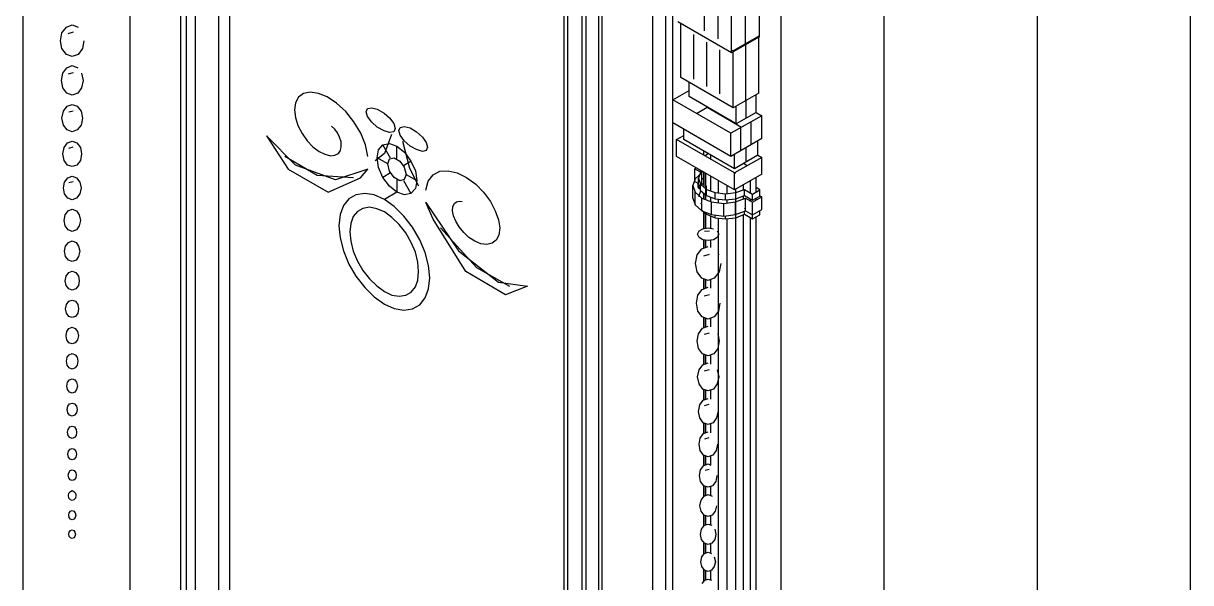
# Model space of a CAD drawing. Header units: inches. Extents: x 0.3 to 16.2, y 0.3 to 11.4.
# Drawn here: x 4.767 to 6.337, y 5.237 to 5.99 of the extents above; entities that cross this region are included whole.
import ezdxf

# ---------------------------------------------------------------- set-up
doc = ezdxf.new("R2010")
doc.units = ezdxf.units.IN
doc.header["$LTSCALE"] = 0.009843
doc.header["$MEASUREMENT"] = 0
doc.layers.add('GEOMETRY', color=7, linetype='Continuous')

msp = doc.modelspace()

# ---------------------------------------------------------------- linework, layer by layer
at = {"layer": 'GEOMETRY'}
for p, q in [((4.9106, 5.1496), (4.9106, 6.4319)), ((4.9787, 5.1102), (4.9787, 6.3925)), ((4.9862, 5.1287), (4.9862, 6.3827)), ((4.9984, 5.1217), (4.9984, 6.3756)), ((4.7669, 5.1453), (4.7669, 6.3461)), ((5.0299, 5.1398), (5.0299, 6.3323)), ((5.0445, 5.1484), (5.0445, 6.2957)), ((6.1307, 4.6315), (6.1307, 6.15)), ((5.9244, 4.6114), (5.9244, 6.1252)), ((6.3366, 4.6114), (6.3366, 6.1252)), ((5.6307, 4.6748), (5.6307, 6.1146)), ((5.6402, 4.6807), (5.6402, 6.1205)), ((5.7858, 4.5728), (5.7858, 6.0858)), ((5.5406, 4.8087), (5.5406, 6.0626)), ((5.5453, 4.7831), (5.5453, 6.0654)), ((5.5185, 4.8579), (5.5185, 6.05)), ((5.5236, 4.8606), (5.5236, 6.0528)), ((5.7567, 5.972), (5.7567, 6.0488)), ((5.4941, 4.8886), (5.4941, 6.0358)), ((5.4992, 4.8913), (5.4992, 6.039)), ((5.6402, 4.7594), (5.6402, 6.0417)), ((5.6831, 5.9799), (5.6831, 6.0394)), ((5.7012, 5.9693), (5.7012, 6.0291)), ((5.7378, 5.9614), (5.7378, 6.0378)), ((5.6134, 4.7437), (5.6134, 6.026)), ((5.7193, 5.9504), (5.7193, 6.0272)), ((4.8189, 5.9772), (4.8248, 5.985)), ((4.8248, 5.985), (4.8327, 5.9878)), ((4.8327, 5.9878), (4.8406, 5.985)), ((5.7193, 5.9504), (5.6472, 5.9921)), ((5.6512, 5.9169), (5.6512, 5.9898)), ((4.8169, 5.9665), (4.8189, 5.9772)), ((4.8189, 5.9559), (4.8169, 5.9665)), ((4.8272, 5.9764), (4.8343, 5.9783)), ((4.8484, 5.9665), (4.8465, 5.9559)), ((5.6685, 5.915), (5.6685, 5.9748)), ((5.7567, 5.972), (5.7193, 5.9504)), ((5.7559, 5.9728), (5.7213, 5.9528)), ((5.7559, 5.9728), (5.7213, 5.9528)), ((5.7559, 5.8961), (5.7559, 5.9728)), ((4.8248, 5.948), (4.8189, 5.9559)), ((4.8465, 5.9559), (4.8406, 5.948)), ((5.6862, 5.9051), (5.6862, 5.9646)), ((5.7035, 5.8949), (5.7035, 5.9543)), ((5.7213, 5.9528), (5.7193, 5.9539)), ((5.7213, 5.9528), (5.7193, 5.9539)), ((5.7213, 5.8764), (5.7213, 5.9528)), ((5.7386, 5.8862), (5.7386, 5.9626)), ((4.8327, 5.9453), (4.8248, 5.948)), ((4.8406, 5.948), (4.8327, 5.9453)), ((4.8181, 5.913), (4.8201, 5.9228)), ((4.8201, 5.9228), (4.8252, 5.9303)), ((4.8252, 5.9303), (4.8327, 5.9331)), ((4.8276, 5.922), (4.8343, 5.924)), ((4.8327, 5.9331), (4.8402, 5.9303)), ((4.8453, 5.9228), (4.8472, 5.913)), ((4.8201, 5.9031), (4.8181, 5.913)), ((4.8252, 5.8961), (4.8201, 5.9031)), ((4.8453, 5.9031), (4.8402, 5.8961)), ((4.8472, 5.913), (4.8453, 5.9031)), ((5.7213, 5.8764), (5.6512, 5.9169)), ((5.6622, 5.8913), (5.6622, 5.9102)), ((4.8327, 5.8933), (4.8252, 5.8961)), ((4.8402, 5.8961), (4.8327, 5.8933)), ((5.137, 5.8906), (5.1327, 5.8831)), ((5.1437, 5.8957), (5.137, 5.8906)), ((5.1528, 5.8972), (5.1437, 5.8957)), ((5.1638, 5.8957), (5.1528, 5.8972)), ((5.1756, 5.8909), (5.1638, 5.8957)), ((5.1882, 5.8827), (5.1756, 5.8909)), ((5.6402, 5.887), (5.6622, 5.8996)), ((5.7181, 5.8421), (5.6402, 5.887)), ((5.7181, 5.8421), (5.6402, 5.887)), ((5.6402, 5.8559), (5.6402, 5.887)), ((5.7256, 5.8547), (5.6622, 5.8913)), ((5.7559, 5.8961), (5.7213, 5.8764)), ((5.739, 5.8622), (5.739, 5.8866)), ((5.7524, 5.8701), (5.7524, 5.8941)), ((4.8189, 5.8622), (4.8209, 5.8717)), ((4.8209, 5.8717), (4.826, 5.8783)), ((4.826, 5.8783), (4.8327, 5.8807)), ((4.828, 5.8709), (4.8339, 5.8724)), ((4.8327, 5.8807), (4.8394, 5.8783)), ((4.8394, 5.8783), (4.8445, 5.8717)), ((4.8445, 5.8717), (4.8465, 5.8622)), ((5.1327, 5.8831), (5.1315, 5.8736)), ((5.1315, 5.8736), (5.1327, 5.8634)), ((5.2004, 5.8713), (5.1882, 5.8827)), ((5.2114, 5.8575), (5.2004, 5.8713)), ((5.228, 5.8709), (5.2299, 5.8752)), ((5.2299, 5.8646), (5.228, 5.8709)), ((5.2299, 5.8752), (5.2354, 5.8764)), ((5.2354, 5.8764), (5.2429, 5.8744)), ((5.2429, 5.8744), (5.252, 5.8693)), ((5.672, 5.8685), (5.6866, 5.8772)), ((5.6866, 5.8772), (5.7327, 5.8504)), ((5.7256, 5.8547), (5.7256, 5.8787)), ((4.8209, 5.8531), (4.8189, 5.8622)), ((4.8465, 5.8622), (4.8445, 5.8531)), ((5.1327, 5.8634), (5.1362, 5.8524)), ((5.2209, 5.8421), (5.2114, 5.8575)), ((5.2354, 5.8571), (5.2299, 5.8646)), ((5.2429, 5.8504), (5.2354, 5.8571)), ((5.252, 5.8693), (5.2594, 5.8626)), ((5.2594, 5.8626), (5.265, 5.8551)), ((5.265, 5.8551), (5.2669, 5.8484)), ((5.7181, 5.811), (5.6402, 5.8559)), ((5.7598, 5.8657), (5.7181, 5.8421)), ((5.7598, 5.8657), (5.7181, 5.8421)), ((5.7524, 5.8701), (5.7256, 5.8547)), ((5.7457, 5.8268), (5.7457, 5.8579)), ((5.7524, 5.8701), (5.7598, 5.8657)), ((5.7598, 5.835), (5.7598, 5.8657)), ((4.826, 5.8465), (4.8209, 5.8531)), ((4.8327, 5.8441), (4.826, 5.8465)), ((4.8394, 5.8465), (4.8327, 5.8441)), ((4.8445, 5.8531), (4.8394, 5.8465)), ((5.1362, 5.8524), (5.1417, 5.8417)), ((5.1417, 5.8417), (5.1484, 5.8319)), ((5.1858, 5.8476), (5.1815, 5.8516)), ((5.1894, 5.8425), (5.1858, 5.8476)), ((5.1921, 5.8366), (5.1894, 5.8425)), ((5.2272, 5.8264), (5.2209, 5.8421)), ((5.252, 5.8453), (5.2429, 5.8504)), ((5.2594, 5.8429), (5.252, 5.8453)), ((5.2622, 5.8402), (5.2524, 5.815)), ((5.265, 5.8441), (5.2594, 5.8429)), ((5.2669, 5.8484), (5.265, 5.8441)), ((5.2717, 5.8457), (5.2736, 5.85)), ((5.2736, 5.8394), (5.2717, 5.8457)), ((5.2736, 5.85), (5.2791, 5.8512)), ((5.2791, 5.8319), (5.2736, 5.8394)), ((5.2791, 5.8512), (5.287, 5.8492)), ((5.287, 5.8492), (5.2957, 5.8441)), ((5.2957, 5.8441), (5.3035, 5.837)), ((5.6551, 5.8335), (5.6551, 5.8476)), ((5.7181, 5.811), (5.7181, 5.8421)), ((5.7319, 5.8189), (5.7319, 5.85)), ((4.8217, 5.8228), (4.8264, 5.8291)), ((4.8264, 5.8291), (4.8327, 5.8315)), ((4.8283, 5.822), (4.8339, 5.8236)), ((4.8327, 5.8315), (4.839, 5.8291)), ((4.839, 5.8291), (4.8437, 5.8228)), ((5.1331, 5.7992), (5.0941, 5.8386)), ((5.0941, 5.8386), (5.1232, 5.7937)), ((5.1484, 5.8319), (5.1563, 5.8236)), ((5.1563, 5.8236), (5.1646, 5.8177)), ((5.1941, 5.8303), (5.1921, 5.8366)), ((5.1933, 5.8189), (5.1945, 5.8244)), ((5.1945, 5.8244), (5.1941, 5.8303)), ((5.2303, 5.8106), (5.2272, 5.8264)), ((5.2445, 5.8197), (5.2504, 5.8264)), ((5.2504, 5.8264), (5.2591, 5.8283)), ((5.2606, 5.8087), (5.2504, 5.8264)), ((5.2591, 5.8283), (5.2693, 5.8248)), ((5.2693, 5.8079), (5.2693, 5.8248)), ((5.2693, 5.8248), (5.2795, 5.8165)), ((5.2768, 5.8315), (5.2862, 5.7953)), ((5.287, 5.8248), (5.2791, 5.8319)), ((5.2957, 5.8201), (5.287, 5.8248)), ((5.3035, 5.837), (5.3087, 5.8295)), ((5.3087, 5.8295), (5.3106, 5.8232)), ((5.6453, 5.8335), (5.6551, 5.839)), ((5.7232, 5.7886), (5.6453, 5.8335)), ((5.7232, 5.7886), (5.6453, 5.8335)), ((5.6453, 5.811), (5.6453, 5.8335)), ((5.7232, 5.7941), (5.6551, 5.8335)), ((5.7598, 5.835), (5.7181, 5.811)), ((5.7547, 5.8126), (5.7547, 5.8323)), ((4.8201, 5.8142), (4.8217, 5.8228)), ((4.8217, 5.8055), (4.8201, 5.8142)), ((4.8437, 5.8228), (4.8453, 5.8142)), ((4.8453, 5.8142), (4.8437, 5.8055)), ((5.1622, 5.7854), (5.1185, 5.8106)), ((5.1646, 5.8177), (5.1724, 5.8138)), ((5.1724, 5.8138), (5.1799, 5.8118)), ((5.1799, 5.8118), (5.1858, 5.8126)), ((5.1858, 5.8126), (5.1906, 5.815)), ((5.1906, 5.815), (5.1933, 5.8189)), ((5.2524, 5.815), (5.2402, 5.8051)), ((5.2425, 5.8091), (5.2445, 5.8197)), ((5.2571, 5.8008), (5.2425, 5.8091)), ((5.2445, 5.7961), (5.2425, 5.8091)), ((5.2594, 5.8075), (5.2657, 5.8091)), ((5.2657, 5.8091), (5.2732, 5.8047)), ((5.2795, 5.8165), (5.2882, 5.8047)), ((5.3035, 5.8177), (5.2957, 5.8201)), ((5.3087, 5.8189), (5.3035, 5.8177)), ((5.3106, 5.8232), (5.3087, 5.8189)), ((5.7232, 5.7661), (5.6453, 5.811)), ((5.6819, 5.8126), (5.6819, 5.8181)), ((5.6846, 5.8122), (5.6843, 5.811)), ((5.6874, 5.8146), (5.6846, 5.8122)), ((5.6913, 5.8067), (5.6913, 5.8126)), ((5.7232, 5.7941), (5.7232, 5.8138)), ((5.7547, 5.8126), (5.7232, 5.7941)), ((5.7598, 5.8094), (5.7232, 5.7886)), ((5.7598, 5.8094), (5.7232, 5.7886)), ((5.739, 5.8031), (5.739, 5.8228)), ((5.7547, 5.8126), (5.7598, 5.8094)), ((5.7598, 5.787), (5.7598, 5.8094)), ((4.8264, 5.7992), (4.8217, 5.8055)), ((4.8327, 5.7972), (4.8264, 5.7992)), ((4.839, 5.7992), (4.8327, 5.7972)), ((4.8437, 5.8055), (4.839, 5.7992)), ((5.1232, 5.7937), (5.1768, 5.7626)), ((5.1866, 5.7795), (5.1331, 5.7992)), ((5.2303, 5.7937), (5.1866, 5.7795)), ((5.2205, 5.7823), (5.2303, 5.7937)), ((5.2504, 5.7827), (5.2445, 5.7961)), ((5.2571, 5.8008), (5.2594, 5.8075)), ((5.2594, 5.7909), (5.2571, 5.8008)), ((5.2732, 5.8047), (5.2791, 5.7965)), ((5.278, 5.7988), (5.2882, 5.8047)), ((5.2791, 5.7965), (5.2815, 5.7866)), ((5.2862, 5.7953), (5.2984, 5.7713)), ((5.2882, 5.8047), (5.2941, 5.7913)), ((5.672, 5.7957), (5.6697, 5.7941)), ((5.6697, 5.7941), (5.6791, 5.7886)), ((5.6697, 5.7941), (5.6791, 5.7886)), ((5.6697, 5.7772), (5.6697, 5.7941)), ((5.6744, 5.7941), (5.6823, 5.7894)), ((5.7402, 5.7984), (5.7354, 5.8012)), ((4.8224, 5.7764), (4.8268, 5.7823)), ((4.8268, 5.7823), (4.8327, 5.7843)), ((4.8283, 5.7756), (4.8339, 5.7772)), ((4.8327, 5.7843), (4.8386, 5.7823)), ((4.8386, 5.7823), (4.8429, 5.7764)), ((5.211, 5.7823), (5.1622, 5.7854)), ((5.1768, 5.7626), (5.2205, 5.7823)), ((5.2606, 5.7886), (5.2504, 5.7827)), ((5.2591, 5.7709), (5.2504, 5.7827)), ((5.2657, 5.7827), (5.2594, 5.7909)), ((5.2732, 5.778), (5.2657, 5.7827)), ((5.2693, 5.7795), (5.2693, 5.7626)), ((5.2791, 5.7799), (5.2732, 5.778)), ((5.278, 5.7787), (5.2882, 5.761)), ((5.2815, 5.7866), (5.2791, 5.7799)), ((5.2815, 5.7866), (5.2961, 5.7783)), ((5.2941, 5.7913), (5.2961, 5.7783)), ((5.2961, 5.7783), (5.2941, 5.7677)), ((5.3083, 5.7657), (5.3114, 5.7776)), ((5.3114, 5.7776), (5.3181, 5.7862)), ((5.3181, 5.7862), (5.3272, 5.7909)), ((5.3272, 5.7909), (5.3382, 5.7917)), ((5.3382, 5.7917), (5.3504, 5.789)), ((5.3504, 5.789), (5.363, 5.7827)), ((5.363, 5.7827), (5.3752, 5.7736)), ((5.6705, 5.7807), (5.6673, 5.7717)), ((5.6697, 5.7772), (5.6748, 5.7744)), ((5.6791, 5.7886), (5.6705, 5.7807)), ((5.6776, 5.7894), (5.6748, 5.7815)), ((5.6748, 5.7815), (5.6776, 5.7736)), ((5.6748, 5.7815), (5.6776, 5.7736)), ((5.6748, 5.7732), (5.6748, 5.7815)), ((5.6795, 5.7913), (5.6776, 5.7894)), ((5.6791, 5.7717), (5.6791, 5.7886)), ((5.6819, 5.7815), (5.6791, 5.7799)), ((5.6819, 5.7732), (5.6819, 5.7898)), ((5.6823, 5.7693), (5.6823, 5.7894)), ((5.6846, 5.7528), (5.6846, 5.7882)), ((5.6846, 5.7882), (5.6854, 5.7878)), ((5.6913, 5.7642), (5.6913, 5.7843)), ((5.6913, 5.7642), (5.6913, 5.7843)), ((5.7016, 5.7618), (5.7016, 5.7783)), ((5.7228, 5.7886), (5.7252, 5.789)), ((5.7228, 5.7886), (5.7252, 5.789)), ((5.7232, 5.7661), (5.7232, 5.7886)), ((5.7598, 5.787), (5.7232, 5.7661)), ((5.7449, 5.7618), (5.7449, 5.7787)), ((5.7524, 5.7634), (5.7524, 5.7831)), ((4.8209, 5.7685), (4.8224, 5.7764)), ((4.8224, 5.7606), (4.8209, 5.7685)), ((4.8429, 5.7764), (4.8445, 5.7685)), ((4.8445, 5.7685), (4.8429, 5.7606)), ((5.226, 5.761), (5.2142, 5.7594)), ((5.2386, 5.7591), (5.226, 5.761)), ((5.2693, 5.7626), (5.2524, 5.7528)), ((5.2693, 5.7626), (5.2591, 5.7709)), ((5.2795, 5.7591), (5.2693, 5.7626)), ((5.2882, 5.761), (5.2795, 5.7591)), ((5.2941, 5.7677), (5.2882, 5.761)), ((5.3752, 5.7736), (5.3858, 5.7626)), ((5.3858, 5.7626), (5.3949, 5.7504)), ((5.6673, 5.7717), (5.6705, 5.7626)), ((5.6673, 5.7717), (5.6705, 5.7626)), ((5.6673, 5.7547), (5.6673, 5.7717)), ((5.6705, 5.7457), (5.6705, 5.7626)), ((5.6705, 5.7626), (5.6791, 5.7547)), ((5.6705, 5.7626), (5.6791, 5.7547)), ((5.6744, 5.7689), (5.6744, 5.7744)), ((5.6744, 5.7689), (5.6776, 5.7669)), ((5.6748, 5.7732), (5.6776, 5.765)), ((5.6776, 5.7642), (5.6748, 5.7563)), ((5.6776, 5.765), (5.6776, 5.7736)), ((5.6776, 5.7736), (5.6854, 5.7665)), ((5.6776, 5.7736), (5.6854, 5.7665)), ((5.6776, 5.7728), (5.6791, 5.7717)), ((5.6776, 5.765), (5.6854, 5.7583)), ((5.678, 5.7646), (5.6776, 5.7642)), ((5.6791, 5.7744), (5.6823, 5.7728)), ((5.6791, 5.7744), (5.6823, 5.7728)), ((5.6819, 5.7539), (5.6819, 5.7614)), ((5.6823, 5.7535), (5.6823, 5.761)), ((5.6846, 5.7713), (5.6854, 5.7709)), ((5.6846, 5.7713), (5.6854, 5.7709)), ((5.6854, 5.7709), (5.6846, 5.7705)), ((5.6854, 5.7626), (5.6854, 5.7709)), ((5.6854, 5.7583), (5.6854, 5.7665)), ((5.6854, 5.7665), (5.6972, 5.7622)), ((5.6854, 5.7665), (5.6972, 5.7622)), ((5.6972, 5.7539), (5.6972, 5.7622)), ((5.6972, 5.7622), (5.711, 5.7606)), ((5.6972, 5.7622), (5.711, 5.7606)), ((5.711, 5.7606), (5.7248, 5.7622)), ((5.711, 5.7606), (5.7248, 5.7622)), ((5.7134, 5.761), (5.7134, 5.7717)), ((5.7248, 5.7622), (5.7366, 5.7665)), ((5.7248, 5.7622), (5.7366, 5.7665)), ((5.7248, 5.7539), (5.7248, 5.7622)), ((5.7252, 4.6079), (5.7252, 5.7673)), ((5.7354, 5.7661), (5.7354, 5.7732)), ((5.7366, 5.7583), (5.7366, 5.7665)), ((5.7366, 5.7665), (5.7476, 5.7602)), ((5.7366, 5.7665), (5.7476, 5.7602)), ((5.7476, 5.7602), (5.7571, 5.7661)), ((5.7476, 5.7602), (5.7571, 5.7661)), ((5.7571, 5.7661), (5.7524, 5.7689)), ((5.7571, 5.7575), (5.7571, 5.7661)), ((4.8268, 5.7547), (4.8224, 5.7606)), ((4.8327, 5.7524), (4.8268, 5.7547)), ((4.8386, 5.7547), (4.8327, 5.7524)), ((4.8429, 5.7606), (4.8386, 5.7547)), ((5.2047, 5.7539), (5.1976, 5.7449)), ((5.2142, 5.7594), (5.2047, 5.7539)), ((5.2524, 5.7528), (5.2386, 5.7591)), ((5.2657, 5.7433), (5.2524, 5.7528)), ((5.3083, 5.7488), (5.352, 5.6839)), ((5.3181, 5.7264), (5.3083, 5.7488)), ((5.3445, 5.7433), (5.3465, 5.7476)), ((5.3465, 5.7476), (5.3492, 5.75)), ((5.3492, 5.75), (5.3531, 5.7508)), ((5.3531, 5.7508), (5.3571, 5.7504)), ((5.3949, 5.7504), (5.4016, 5.7378)), ((5.6673, 5.7547), (5.6705, 5.7457)), ((5.6705, 5.7457), (5.6791, 5.7378)), ((5.6776, 5.748), (5.6791, 5.7469)), ((5.6776, 5.748), (5.6791, 5.7469)), ((5.6791, 5.7378), (5.6791, 5.7547)), ((5.6791, 5.7547), (5.6925, 5.7496)), ((5.6791, 5.7547), (5.6925, 5.7496)), ((5.6854, 5.7583), (5.6972, 5.7539)), ((5.6913, 5.75), (5.6913, 5.7559)), ((5.6913, 5.75), (5.6913, 5.7559)), ((5.6925, 5.7327), (5.6925, 5.7496)), ((5.6925, 5.7496), (5.7087, 5.7476)), ((5.6925, 5.7496), (5.7087, 5.7476)), ((5.6972, 5.7539), (5.711, 5.7524)), ((5.7016, 5.7484), (5.7016, 5.7531)), ((5.7087, 5.7476), (5.7244, 5.7496)), ((5.7087, 5.7476), (5.7244, 5.7496)), ((5.7087, 5.7307), (5.7087, 5.7476)), ((5.711, 5.7524), (5.711, 5.7606)), ((5.711, 5.7524), (5.7248, 5.7539)), ((5.7134, 5.7484), (5.7134, 5.7524)), ((5.7244, 5.7496), (5.7378, 5.7547)), ((5.7244, 5.7496), (5.7378, 5.7547)), ((5.7244, 5.7327), (5.7244, 5.7496)), ((5.7248, 5.7539), (5.7366, 5.7583)), ((5.7354, 5.7539), (5.7354, 5.7579)), ((5.7366, 5.7583), (5.7476, 5.752)), ((5.7378, 5.7378), (5.7378, 5.7547)), ((5.7378, 5.7547), (5.7476, 5.7492)), ((5.7378, 5.7547), (5.7476, 5.7492)), ((5.7449, 5.7504), (5.7449, 5.7535)), ((5.7476, 5.752), (5.7476, 5.7602)), ((5.7476, 5.752), (5.7571, 5.7575)), ((5.7476, 5.7492), (5.7598, 5.7563)), ((5.7476, 5.7492), (5.7598, 5.7563)), ((5.7476, 5.7323), (5.7476, 5.7492)), ((5.7524, 5.752), (5.7524, 5.7547)), ((5.7598, 5.7563), (5.7571, 5.7575)), ((5.7598, 5.7394), (5.7598, 5.7563)), ((4.8217, 5.7248), (4.8232, 5.7323)), ((4.8232, 5.7323), (4.8272, 5.7378)), ((4.8272, 5.7378), (4.8327, 5.7398)), ((4.8327, 5.7398), (4.8382, 5.7378)), ((4.8382, 5.7378), (4.8421, 5.7323)), ((4.8421, 5.7323), (4.8437, 5.7248)), ((5.1929, 5.7327), (5.1913, 5.7177)), ((5.1976, 5.7449), (5.1929, 5.7327)), ((5.2106, 5.7299), (5.2071, 5.7205)), ((5.2161, 5.737), (5.2106, 5.7299)), ((5.2236, 5.7409), (5.2161, 5.737)), ((5.2323, 5.7425), (5.2236, 5.7409)), ((5.2421, 5.7406), (5.2323, 5.7425)), ((5.2524, 5.7362), (5.2421, 5.7406)), ((5.2626, 5.7287), (5.2524, 5.7362)), ((5.2787, 5.7307), (5.2657, 5.7433)), ((5.2902, 5.7157), (5.2787, 5.7307)), ((5.3441, 5.7378), (5.3445, 5.7433)), ((5.3453, 5.7311), (5.3441, 5.7378)), ((5.3484, 5.7236), (5.3453, 5.7311)), ((5.4016, 5.7378), (5.4059, 5.7256)), ((5.6776, 5.7398), (5.6854, 5.7331)), ((5.6791, 5.7378), (5.6925, 5.7327)), ((5.6819, 5.7138), (5.6819, 5.7362)), ((5.6823, 5.7138), (5.6823, 5.7354)), ((5.6846, 5.7142), (5.6846, 5.7358)), ((5.6854, 5.7331), (5.6854, 5.7354)), ((5.6854, 5.7331), (5.6972, 5.7283)), ((5.6913, 5.7142), (5.6913, 5.7307)), ((5.6913, 5.7142), (5.6913, 5.7307)), ((5.6925, 5.7327), (5.7087, 5.7307)), ((5.6972, 5.7283), (5.6972, 5.7323)), ((5.7087, 5.7307), (5.7244, 5.7327)), ((5.711, 5.7268), (5.711, 5.7311)), ((5.7244, 5.7327), (5.7378, 5.7378)), ((5.7244, 5.737), (5.7248, 5.737)), ((5.7244, 5.737), (5.7248, 5.737)), ((5.7248, 5.7283), (5.7248, 5.737)), ((5.7248, 5.7283), (5.7366, 5.7331)), ((5.7354, 4.8665), (5.7354, 5.7327)), ((5.7366, 5.7413), (5.7378, 5.7406)), ((5.7366, 5.7413), (5.7378, 5.7406)), ((5.7366, 5.7331), (5.7366, 5.7374)), ((5.7366, 5.7331), (5.7476, 5.7268)), ((5.7378, 5.7378), (5.7476, 5.7323)), ((5.7476, 5.7323), (5.7598, 5.7394)), ((5.7476, 5.7268), (5.7476, 5.735)), ((5.7476, 5.7268), (5.7571, 5.7323)), ((5.7524, 4.8634), (5.7524, 5.7295)), ((5.7571, 5.7323), (5.7571, 5.7378)), ((4.8232, 5.7173), (4.8217, 5.7248)), ((4.8272, 5.7122), (4.8232, 5.7173)), ((4.8421, 5.7173), (4.8382, 5.7122)), ((4.8437, 5.7248), (4.8421, 5.7173)), ((5.1913, 5.7177), (5.1929, 5.7012)), ((5.2071, 5.7205), (5.2059, 5.7094)), ((5.2724, 5.7193), (5.2626, 5.7287)), ((5.2811, 5.7079), (5.2724, 5.7193)), ((5.3, 5.6988), (5.2902, 5.7157)), ((5.3618, 5.6559), (5.3181, 5.7264)), ((5.328, 5.715), (5.3764, 5.6614)), ((5.3528, 5.7161), (5.3484, 5.7236)), ((5.3591, 5.7087), (5.3528, 5.7161)), ((5.4059, 5.7256), (5.4075, 5.7146)), ((5.4075, 5.7146), (5.4063, 5.7051)), ((5.6807, 5.7134), (5.6878, 5.7146)), ((5.6878, 5.7146), (5.6949, 5.7134)), ((5.6972, 5.7283), (5.711, 5.7268)), ((5.7016, 4.8618), (5.7016, 5.728)), ((5.711, 5.7268), (5.7248, 5.7283)), ((5.7134, 4.861), (5.7134, 5.7272)), ((5.7449, 4.8618), (5.7449, 5.728)), ((4.8327, 5.7098), (4.8272, 5.7122)), ((4.8382, 5.7122), (4.8327, 5.7098)), ((5.1929, 5.7012), (5.1976, 5.6839)), ((5.2059, 5.7094), (5.2071, 5.6969)), ((5.2886, 5.6949), (5.2811, 5.7079)), ((5.3071, 5.6815), (5.3, 5.6988)), ((5.3661, 5.702), (5.3591, 5.7087)), ((5.374, 5.6969), (5.3661, 5.702)), ((5.4028, 5.6984), (5.3972, 5.6941)), ((5.4063, 5.7051), (5.4028, 5.6984)), ((5.6736, 5.7063), (5.6756, 5.7106)), ((5.6756, 5.702), (5.6736, 5.7063)), ((5.6756, 5.7106), (5.6807, 5.7134)), ((5.6807, 5.6988), (5.6756, 5.702)), ((5.6878, 5.6976), (5.6807, 5.6988)), ((5.6819, 5.6874), (5.6819, 5.6988)), ((5.6823, 5.6878), (5.6823, 5.6988)), ((5.6831, 5.7102), (5.6894, 5.711)), ((5.6846, 5.6886), (5.6846, 5.6984)), ((5.6949, 5.6988), (5.6878, 5.6976)), ((5.6913, 5.6882), (5.6913, 5.6984)), ((5.6913, 5.6882), (5.6913, 5.6984)), ((5.7, 5.702), (5.6949, 5.6988)), ((5.7, 5.7106), (5.702, 5.7063)), ((5.702, 5.7063), (5.7, 5.702)), ((4.8224, 5.6835), (4.8236, 5.6902)), ((4.8236, 5.6764), (4.8224, 5.6835)), ((4.8236, 5.6902), (4.8276, 5.6953)), ((4.8276, 5.6953), (4.8327, 5.6972)), ((4.8327, 5.6972), (4.8378, 5.6953)), ((4.8378, 5.6953), (4.8413, 5.6902)), ((4.8413, 5.6902), (4.8429, 5.6835)), ((4.8429, 5.6835), (4.8413, 5.6764)), ((5.1976, 5.6839), (5.2047, 5.6661)), ((5.2071, 5.6969), (5.2106, 5.6835)), ((5.2106, 5.6835), (5.2161, 5.6701)), ((5.2941, 5.6819), (5.2886, 5.6949)), ((5.352, 5.6839), (5.4059, 5.6417)), ((5.3823, 5.6933), (5.374, 5.6969)), ((5.3902, 5.6925), (5.3823, 5.6933)), ((5.3972, 5.6941), (5.3902, 5.6925)), ((5.6732, 5.6783), (5.6795, 5.6866)), ((5.6795, 5.6866), (5.6878, 5.6898)), ((4.8276, 5.6713), (4.8236, 5.6764)), ((4.8327, 5.6697), (4.8276, 5.6713)), ((4.8378, 5.6713), (4.8327, 5.6697)), ((4.8413, 5.6764), (4.8378, 5.6713)), ((5.2161, 5.6701), (5.2236, 5.6575)), ((5.2972, 5.6685), (5.2941, 5.6819)), ((5.2984, 5.6559), (5.2972, 5.6685)), ((5.3118, 5.6642), (5.3071, 5.6815)), ((5.6709, 5.6669), (5.6732, 5.6783)), ((5.6732, 5.6555), (5.6709, 5.6669)), ((5.6819, 5.6772), (5.6894, 5.6795)), ((5.7016, 5.6795), (5.7024, 5.6783)), ((5.7047, 5.6669), (5.7024, 5.6555)), ((4.8244, 5.65), (4.828, 5.6547)), ((4.828, 5.6547), (4.8327, 5.6567)), ((4.8327, 5.6567), (4.8374, 5.6547)), ((4.8374, 5.6547), (4.8409, 5.65)), ((5.2047, 5.6661), (5.2142, 5.6496)), ((5.2236, 5.6575), (5.2323, 5.6461)), ((5.2972, 5.6445), (5.2984, 5.6559)), ((5.3134, 5.6476), (5.3118, 5.6642)), ((5.4154, 5.6248), (5.3618, 5.6559)), ((5.3764, 5.6614), (5.4205, 5.6362)), ((5.6795, 5.6472), (5.6732, 5.6555)), ((5.7024, 5.6555), (5.6961, 5.6472)), ((4.8232, 5.6437), (4.8244, 5.65)), ((4.8244, 5.6374), (4.8232, 5.6437)), ((4.828, 5.6327), (4.8244, 5.6374)), ((4.8409, 5.6374), (4.8374, 5.6327)), ((4.8409, 5.65), (4.8421, 5.6437)), ((4.8421, 5.6437), (4.8409, 5.6374)), ((5.2142, 5.6496), (5.226, 5.6346)), ((5.2323, 5.6461), (5.2421, 5.6366)), ((5.2421, 5.6366), (5.2524, 5.6291)), ((5.2886, 5.6283), (5.2941, 5.6354)), ((5.2941, 5.6354), (5.2972, 5.6445)), ((5.3118, 5.6327), (5.3134, 5.6476)), ((5.4059, 5.6417), (5.4449, 5.6362)), ((5.4449, 5.6362), (5.4154, 5.6248)), ((5.6878, 5.6441), (5.6795, 5.6472)), ((5.6819, 5.6327), (5.6819, 5.6465)), ((5.6823, 5.6331), (5.6823, 5.6461)), ((5.6846, 5.6339), (5.6846, 5.6453)), ((5.6961, 5.6472), (5.6878, 5.6441)), ((5.6913, 5.6335), (5.6913, 5.6453)), ((5.6913, 5.6335), (5.6913, 5.6453)), ((4.8327, 5.6311), (4.828, 5.6327)), ((4.8374, 5.6327), (4.8327, 5.6311)), ((5.226, 5.6346), (5.2386, 5.622)), ((5.2386, 5.622), (5.2524, 5.6122)), ((5.2524, 5.6291), (5.2626, 5.6244)), ((5.2626, 5.6244), (5.2724, 5.6228)), ((5.2724, 5.6228), (5.2811, 5.624)), ((5.2811, 5.624), (5.2886, 5.6283)), ((5.3, 5.6114), (5.3071, 5.6205)), ((5.3071, 5.6205), (5.3118, 5.6327)), ((5.672, 5.6134), (5.674, 5.624)), ((5.674, 5.624), (5.6799, 5.6319)), ((5.6799, 5.6319), (5.6878, 5.635)), ((5.6823, 5.6232), (5.6894, 5.6252)), ((4.8236, 5.6059), (4.8248, 5.6118)), ((4.8248, 5.6), (4.8236, 5.6059)), ((4.8248, 5.6118), (4.8283, 5.6161)), ((4.8283, 5.6161), (4.8327, 5.6177)), ((4.8327, 5.6177), (4.837, 5.6161)), ((4.837, 5.6161), (4.8402, 5.6118)), ((4.8402, 5.6118), (4.8413, 5.6059)), ((4.8413, 5.6059), (4.8402, 5.6)), ((5.2524, 5.6122), (5.2657, 5.6063)), ((5.2657, 5.6063), (5.2787, 5.6039)), ((5.2787, 5.6039), (5.2902, 5.6059)), ((5.2902, 5.6059), (5.3, 5.6114)), ((5.674, 5.6028), (5.672, 5.6134)), ((5.7035, 5.6134), (5.7016, 5.6028)), ((4.8283, 5.5957), (4.8248, 5.6)), ((4.8327, 5.5941), (4.8283, 5.5957)), ((4.837, 5.5957), (4.8327, 5.5941)), ((4.8402, 5.6), (4.837, 5.5957)), ((5.6799, 5.5949), (5.674, 5.6028)), ((5.6878, 5.5921), (5.6799, 5.5949)), ((5.6819, 5.5803), (5.6819, 5.5941)), ((5.6823, 5.5807), (5.6823, 5.5941)), ((5.6846, 5.5815), (5.6846, 5.5933)), ((5.6957, 5.5949), (5.6878, 5.5921)), ((5.6913, 5.5815), (5.6913, 5.5933)), ((5.6913, 5.5815), (5.6913, 5.5933)), ((5.7016, 5.6028), (5.6957, 5.5949)), ((4.8244, 5.5697), (4.8256, 5.5752)), ((4.8256, 5.5752), (4.8283, 5.5795)), ((4.8283, 5.5795), (4.8327, 5.5811)), ((4.8327, 5.5811), (4.8366, 5.5795)), ((4.8366, 5.5795), (4.8398, 5.5752)), ((4.8398, 5.5752), (4.8409, 5.5697)), ((5.6728, 5.5626), (5.6748, 5.5724)), ((5.6748, 5.5724), (5.6803, 5.5799)), ((5.6803, 5.5799), (5.6878, 5.5827)), ((5.6827, 5.5717), (5.6894, 5.5736)), ((5.7008, 5.5724), (5.7028, 5.5626)), ((4.8256, 5.5642), (4.8244, 5.5697)), ((4.8283, 5.5602), (4.8256, 5.5642)), ((4.8327, 5.5587), (4.8283, 5.5602)), ((4.8366, 5.5602), (4.8327, 5.5587)), ((4.8398, 5.5642), (4.8366, 5.5602)), ((4.8409, 5.5697), (4.8398, 5.5642)), ((5.6748, 5.5524), (5.6728, 5.5626)), ((5.7028, 5.5626), (5.7008, 5.5524)), ((4.826, 5.5406), (4.8287, 5.5441)), ((4.8287, 5.5441), (4.8327, 5.5457)), ((4.8327, 5.5457), (4.8366, 5.5441)), ((4.8366, 5.5441), (4.8394, 5.5406)), ((5.6803, 5.5453), (5.6748, 5.5524)), ((5.6878, 5.5425), (5.6803, 5.5453)), ((5.6819, 5.5307), (5.6819, 5.5445)), ((5.6823, 5.5311), (5.6823, 5.5445)), ((5.6846, 5.5319), (5.6846, 5.5437)), ((5.6953, 5.5453), (5.6878, 5.5425)), ((5.6913, 5.5315), (5.6913, 5.5437)), ((5.6913, 5.5315), (5.6913, 5.5437)), ((5.7008, 5.5524), (5.6953, 5.5453)), ((4.8248, 5.5354), (4.826, 5.5406)), ((4.826, 5.5299), (4.8248, 5.5354)), ((4.8287, 5.5264), (4.826, 5.5299)), ((4.8327, 5.5248), (4.8287, 5.5264)), ((4.8366, 5.5264), (4.8327, 5.5248)), ((4.8394, 5.5299), (4.8366, 5.5264)), ((4.8394, 5.5406), (4.8402, 5.5354)), ((4.8402, 5.5354), (4.8394, 5.5299)), ((5.6756, 5.5236), (5.6807, 5.5303)), ((5.6807, 5.5303), (5.6878, 5.5331)), ((4.8264, 5.5071), (4.8291, 5.5102)), ((4.8291, 5.5102), (4.8327, 5.5118)), ((4.8327, 5.5118), (4.8362, 5.5102)), ((4.8362, 5.5102), (4.8386, 5.5071)), ((5.6736, 5.5142), (5.6756, 5.5236)), ((5.6756, 5.5047), (5.6736, 5.5142)), ((5.6831, 5.5224), (5.6894, 5.5244)), ((5.7, 5.5236), (5.702, 5.5142)), ((5.702, 5.5142), (5.7, 5.5047)), ((4.8256, 5.502), (4.8264, 5.5071)), ((4.8264, 5.4972), (4.8256, 5.502)), ((4.8291, 5.4937), (4.8264, 5.4972)), ((4.8386, 5.4972), (4.8362, 5.4937)), ((4.8386, 5.5071), (4.8398, 5.502)), ((4.8398, 5.502), (4.8386, 5.4972)), ((5.6807, 5.4976), (5.6756, 5.5047)), ((5.6878, 5.4953), (5.6807, 5.4976)), ((5.6819, 5.4835), (5.6819, 5.4972)), ((5.6823, 5.4835), (5.6823, 5.4972)), ((5.6846, 5.4843), (5.6846, 5.4961)), ((5.6949, 5.4976), (5.6878, 5.4953)), ((5.6913, 5.4843), (5.6913, 5.4965)), ((5.6913, 5.4843), (5.6913, 5.4965)), ((5.7, 5.5047), (5.6949, 5.4976)), ((4.8327, 5.4925), (4.8291, 5.4937)), ((4.8291, 5.478), (4.8327, 5.4791)), ((4.8362, 5.4937), (4.8327, 5.4925)), ((4.8327, 5.4791), (4.8358, 5.478)), ((5.6764, 5.4768), (5.6811, 5.4831)), ((5.6811, 5.4831), (5.6878, 5.4854)), ((4.826, 5.4705), (4.8268, 5.4748)), ((4.8268, 5.4657), (4.826, 5.4705)), ((4.8268, 5.4748), (4.8291, 5.478)), ((4.8291, 5.4626), (4.8268, 5.4657)), ((4.8327, 5.4614), (4.8291, 5.4626)), ((4.8358, 5.4626), (4.8327, 5.4614)), ((4.8358, 5.478), (4.8382, 5.4748)), ((4.8382, 5.4657), (4.8358, 5.4626)), ((4.8382, 5.4748), (4.8394, 5.4705)), ((4.8394, 5.4705), (4.8382, 5.4657)), ((5.6748, 5.4677), (5.6764, 5.4768)), ((5.6764, 5.4591), (5.6748, 5.4677)), ((5.6831, 5.4756), (5.689, 5.4776)), ((5.7012, 5.4677), (5.6992, 5.4591)), ((4.8272, 5.4437), (4.8295, 5.4469)), ((4.8295, 5.4469), (4.8327, 5.448)), ((4.8327, 5.448), (4.8358, 5.4469)), ((4.8358, 5.4469), (4.8378, 5.4437)), ((5.6811, 5.4524), (5.6764, 5.4591)), ((5.6878, 5.45), (5.6811, 5.4524)), ((5.6819, 5.4382), (5.6819, 5.4524)), ((5.6823, 5.4382), (5.6823, 5.452)), ((5.6846, 5.4394), (5.6846, 5.4512)), ((5.6945, 5.4524), (5.6878, 5.45)), ((5.6913, 5.439), (5.6913, 5.4512)), ((5.6913, 5.439), (5.6913, 5.4512)), ((5.6992, 5.4591), (5.6945, 5.4524)), ((4.8264, 5.4398), (4.8272, 5.4437)), ((4.8272, 5.4354), (4.8264, 5.4398)), ((4.8295, 5.4327), (4.8272, 5.4354)), ((4.8327, 5.4315), (4.8295, 5.4327)), ((4.8358, 5.4327), (4.8327, 5.4315)), ((4.8378, 5.4354), (4.8358, 5.4327)), ((4.8378, 5.4437), (4.8386, 5.4398)), ((4.8386, 5.4398), (4.8378, 5.4354)), ((5.6756, 5.4236), (5.6772, 5.4319)), ((5.6772, 5.4319), (5.6815, 5.4382)), ((5.6815, 5.4382), (5.6878, 5.4402)), ((5.6835, 5.4311), (5.689, 5.4327)), ((4.8276, 5.4142), (4.8299, 5.4169)), ((4.8299, 5.4169), (4.8327, 5.4181)), ((4.8327, 5.4181), (4.8354, 5.4169)), ((4.8354, 5.4169), (4.8374, 5.4142)), ((5.6772, 5.4154), (5.6756, 5.4236)), ((5.7004, 5.4236), (5.6984, 5.4154)), ((4.8268, 5.4102), (4.8276, 5.4142)), ((4.8276, 5.4063), (4.8268, 5.4102)), ((4.8299, 5.4035), (4.8276, 5.4063)), ((4.8327, 5.4028), (4.8299, 5.4035)), ((4.8354, 5.4035), (4.8327, 5.4028)), ((4.8374, 5.4063), (4.8354, 5.4035)), ((4.8374, 5.4142), (4.8382, 5.4102)), ((4.8382, 5.4102), (4.8374, 5.4063)), ((5.6815, 5.4091), (5.6772, 5.4154)), ((5.6878, 5.4067), (5.6815, 5.4091)), ((5.6819, 5.3945), (5.6819, 5.4091)), ((5.6823, 5.3953), (5.6823, 5.4087)), ((5.6846, 5.3961), (5.6846, 5.4079)), ((5.6941, 5.4091), (5.6878, 5.4067)), ((5.6913, 5.3957), (5.6913, 5.4083)), ((5.6913, 5.3957), (5.6913, 5.4083)), ((5.6984, 5.4154), (5.6941, 5.4091)), ((4.8272, 5.3819), (4.828, 5.3854)), ((4.828, 5.3854), (4.8299, 5.3882)), ((4.8299, 5.3882), (4.8327, 5.389)), ((4.8327, 5.389), (4.8354, 5.3882)), ((4.8354, 5.3882), (4.8374, 5.3854)), ((4.8374, 5.3854), (4.8378, 5.3819)), ((5.676, 5.3815), (5.6776, 5.3894)), ((5.6776, 5.3894), (5.6819, 5.3949)), ((5.6819, 5.3949), (5.6878, 5.3972)), ((5.6839, 5.3886), (5.689, 5.3902)), ((5.6878, 5.3972), (5.6913, 5.3957)), ((4.828, 5.3783), (4.8272, 5.3819)), ((4.8299, 5.3756), (4.828, 5.3783)), ((4.8327, 5.3748), (4.8299, 5.3756)), ((4.8354, 5.3756), (4.8327, 5.3748)), ((4.8374, 5.3783), (4.8354, 5.3756)), ((4.8378, 5.3819), (4.8374, 5.3783)), ((5.6776, 5.3736), (5.676, 5.3815)), ((5.6819, 5.3677), (5.6776, 5.3736)), ((5.698, 5.3736), (5.6937, 5.3677)), ((5.6996, 5.3815), (5.698, 5.3736)), ((4.8276, 5.3547), (4.8283, 5.3579)), ((4.8283, 5.3512), (4.8276, 5.3547)), ((4.8283, 5.3579), (4.8303, 5.3602)), ((4.8303, 5.3602), (4.8327, 5.3614)), ((4.8327, 5.3614), (4.835, 5.3602)), ((4.835, 5.3602), (4.837, 5.3579)), ((4.837, 5.3579), (4.8374, 5.3547)), ((4.8374, 5.3547), (4.837, 5.3512)), ((5.6783, 5.3484), (5.6823, 5.3539)), ((5.6819, 5.3531), (5.6819, 5.3681)), ((5.6878, 5.3657), (5.6819, 5.3677)), ((5.6823, 5.3539), (5.6823, 5.3677)), ((5.6823, 5.3539), (5.6878, 5.3559)), ((5.6846, 5.3547), (5.6846, 5.3669)), ((5.6937, 5.3677), (5.6878, 5.3657)), ((5.6878, 5.3559), (5.6933, 5.3539)), ((5.6913, 5.3543), (5.6913, 5.3669)), ((5.6913, 5.3543), (5.6913, 5.3669)), ((4.8303, 5.3488), (4.8283, 5.3512)), ((4.8327, 5.348), (4.8303, 5.3488)), ((4.835, 5.3488), (4.8327, 5.348)), ((4.837, 5.3512), (4.835, 5.3488)), ((5.6768, 5.3409), (5.6783, 5.3484)), ((5.6783, 5.3335), (5.6768, 5.3409)), ((5.6988, 5.3409), (5.6972, 5.3335)), ((4.828, 5.3283), (4.8287, 5.3315)), ((4.8287, 5.3252), (4.828, 5.3283)), ((4.8287, 5.3315), (4.8303, 5.3335)), ((4.8303, 5.3228), (4.8287, 5.3252)), ((4.8303, 5.3335), (4.8327, 5.3343)), ((4.8327, 5.322), (4.8303, 5.3228)), ((4.8327, 5.3343), (4.835, 5.3335)), ((4.835, 5.3228), (4.8327, 5.322)), ((4.835, 5.3335), (4.8366, 5.3315)), ((4.8366, 5.3252), (4.835, 5.3228)), ((4.8366, 5.3315), (4.8374, 5.3283)), ((4.8374, 5.3283), (4.8366, 5.3252)), ((5.6823, 5.3283), (5.6783, 5.3335)), ((5.6819, 5.313), (5.6819, 5.3291)), ((5.6878, 5.3264), (5.6823, 5.3283)), ((5.6823, 5.3142), (5.6823, 5.3283)), ((5.6846, 5.3154), (5.6846, 5.3272)), ((5.6933, 5.3283), (5.6878, 5.3264)), ((5.6913, 5.315), (5.6913, 5.3276)), ((5.6913, 5.315), (5.6913, 5.3276)), ((5.6972, 5.3335), (5.6933, 5.3283)), ((4.8287, 5.3055), (4.8303, 5.3075)), ((4.8303, 5.3075), (4.8327, 5.3083)), ((4.8327, 5.3083), (4.8346, 5.3075)), ((4.8346, 5.3075), (4.8362, 5.3055)), ((5.6776, 5.3024), (5.6787, 5.3094)), ((5.6787, 5.3094), (5.6827, 5.3146)), ((5.6827, 5.3146), (5.6878, 5.3161)), ((5.6878, 5.3161), (5.6929, 5.3146)), ((5.6969, 5.3094), (5.698, 5.3024)), ((4.8283, 5.3028), (4.8287, 5.3055)), ((4.8287, 5.2996), (4.8283, 5.3028)), ((4.8303, 5.2976), (4.8287, 5.2996)), ((4.8327, 5.2969), (4.8303, 5.2976)), ((4.8346, 5.2976), (4.8327, 5.2969)), ((4.8362, 5.2996), (4.8346, 5.2976)), ((4.8362, 5.3055), (4.837, 5.3028)), ((4.837, 5.3028), (4.8362, 5.2996)), ((5.6787, 5.2953), (5.6776, 5.3024)), ((5.6827, 5.2906), (5.6787, 5.2953)), ((5.6819, 5.2752), (5.6819, 5.2917)), ((5.6823, 5.276), (5.6823, 5.2909)), ((5.6878, 5.2886), (5.6827, 5.2906)), ((5.6929, 5.2906), (5.6878, 5.2886)), ((5.6969, 5.2953), (5.6929, 5.2906)), ((5.698, 5.3024), (5.6969, 5.2953)), ((5.6795, 5.272), (5.6831, 5.2768)), ((5.6831, 5.2768), (5.6878, 5.2783)), ((5.6846, 5.2776), (5.6846, 5.2898)), ((5.6878, 5.2783), (5.6925, 5.2768)), ((5.6913, 5.2772), (5.6913, 5.2898)), ((5.6913, 5.2772), (5.6913, 5.2898)), ((5.678, 5.2654), (5.6795, 5.272)), ((5.6795, 5.2591), (5.678, 5.2654)), ((5.6831, 5.2543), (5.6795, 5.2591)), ((5.6961, 5.2591), (5.6925, 5.2543)), ((5.6961, 5.272), (5.6976, 5.2654)), ((5.6976, 5.2654), (5.6961, 5.2591)), ((5.6819, 5.2386), (5.6819, 5.2559)), ((5.6823, 5.2394), (5.6823, 5.2551)), ((5.6878, 5.2524), (5.6831, 5.2543)), ((5.6846, 5.2413), (5.6846, 5.2535)), ((5.6925, 5.2543), (5.6878, 5.2524)), ((5.6913, 5.2409), (5.6913, 5.2535)), ((5.6913, 5.2409), (5.6913, 5.2535)), ((5.6799, 5.2362), (5.6835, 5.2406)), ((5.6835, 5.2406), (5.6878, 5.2421)), ((5.6878, 5.2421), (5.6925, 5.2406))]:
    msp.add_line(p, q, dxfattribs=at)

doc.saveas('drawing.dxf')
